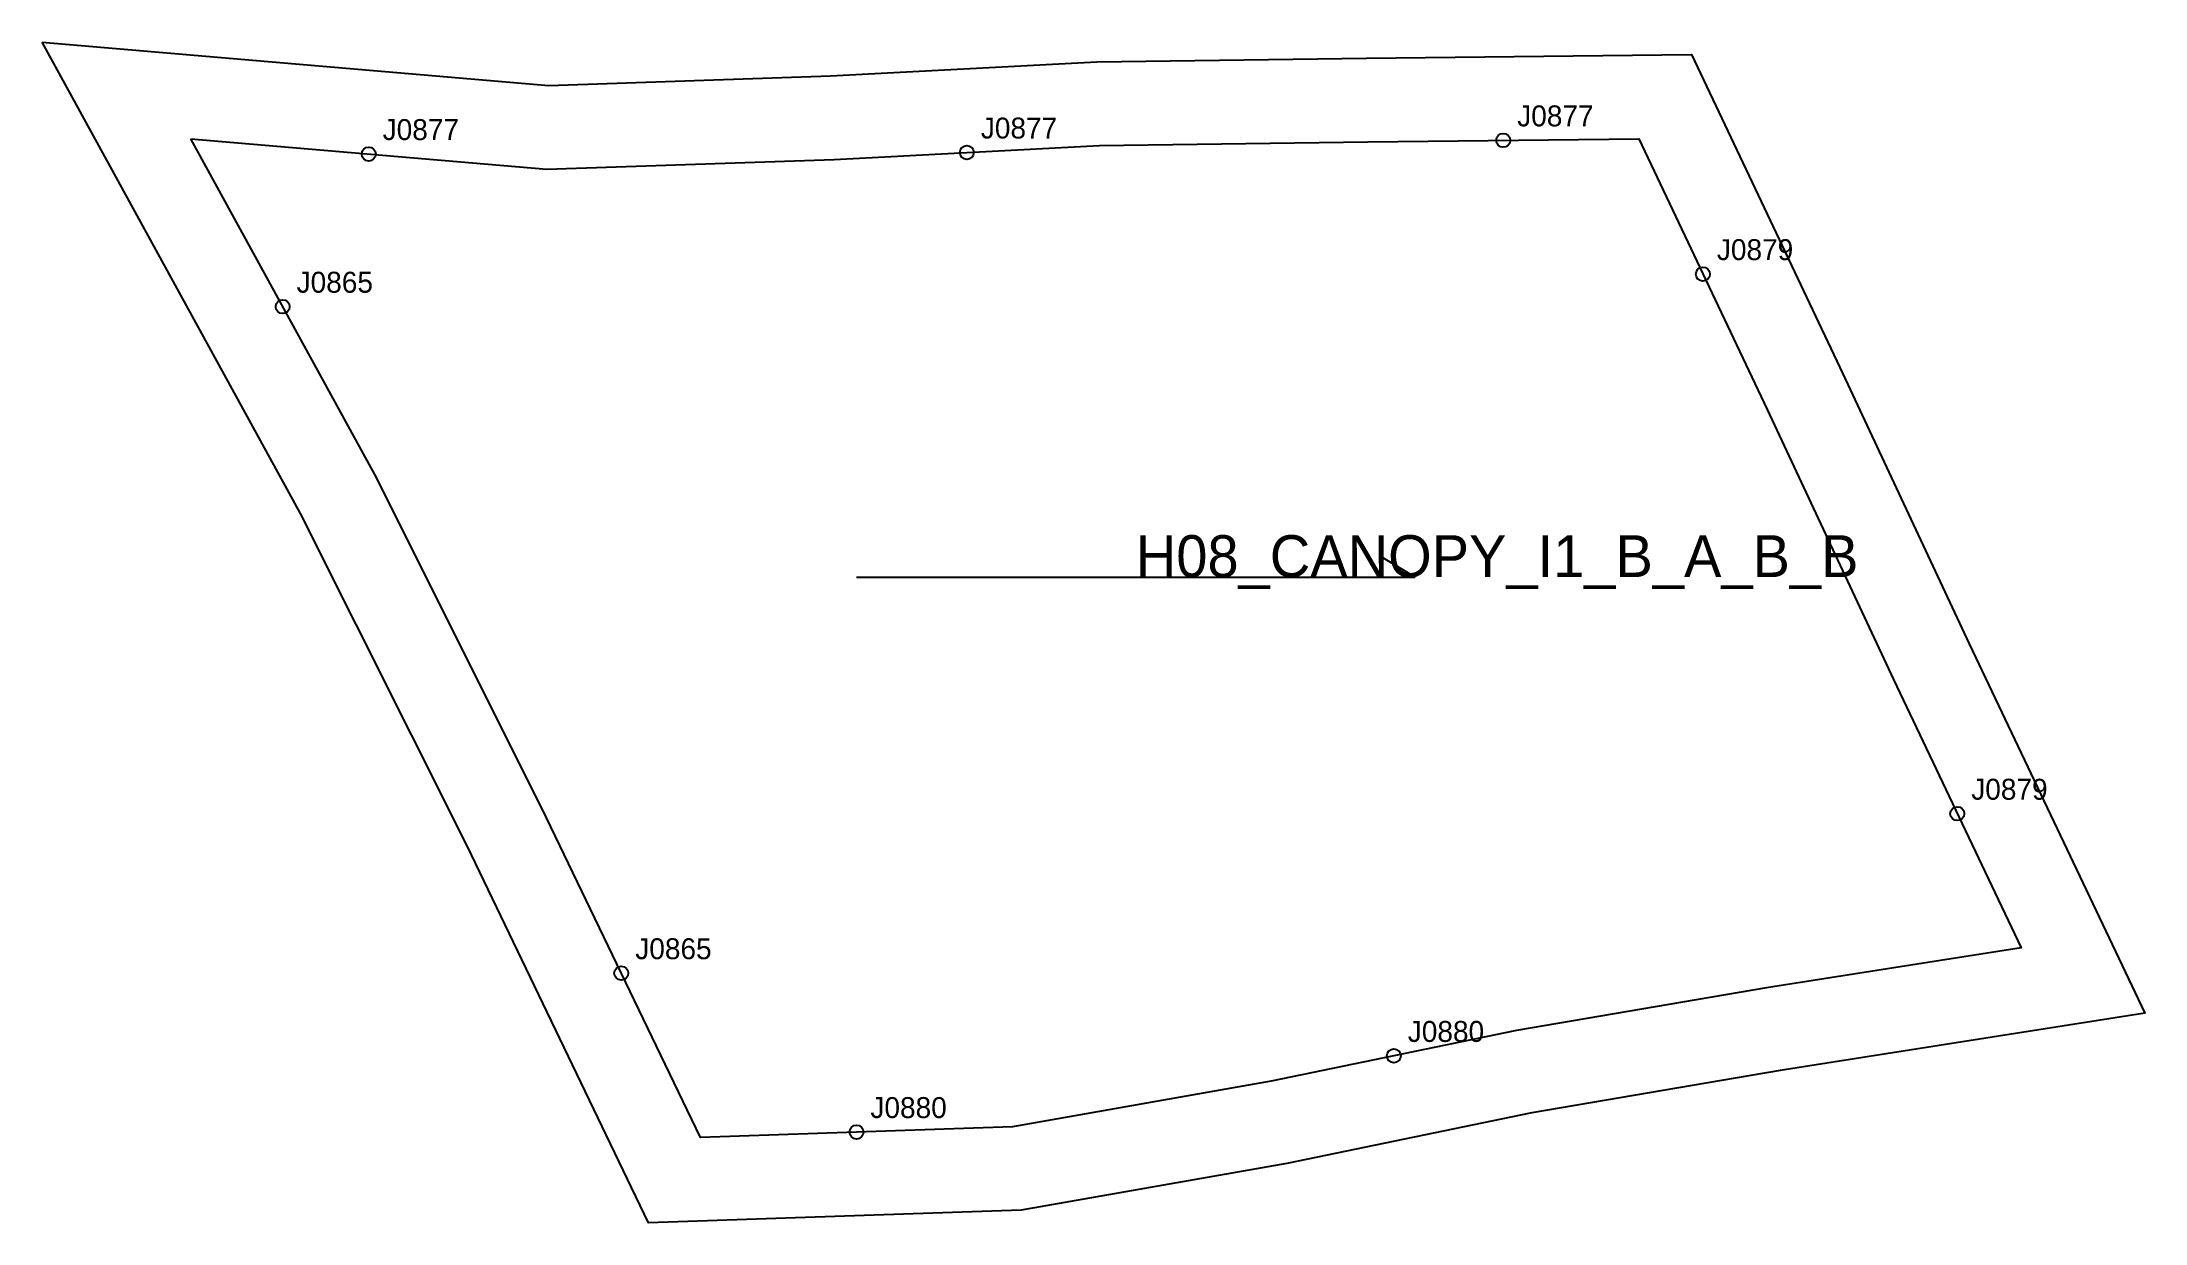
# Model space of a CAD drawing. Header units: millimetres. Extents: x -21 to 280, y -155 to 14.
import ezdxf

# ---------------------------------------------------------------- set-up
doc = ezdxf.new("R2010")
doc.units = ezdxf.units.MM
for name, color, linetype in [('CUT', 1, 'Continuous'), ('GRAIN', 3, 'Continuous'), ('LABEL', 7, 'Continuous'), ('NOTCH', 2, 'Continuous'), ('SEW', 5, 'Continuous')]:
    doc.layers.add(name, color=color, linetype=linetype)

msp = doc.modelspace()

# ---------------------------------------------------------------- linework, layer by layer
at = {"layer": 'CUT'}
msp.add_lwpolyline([(-21.28, 13.87), (51.29, 7.65), (91.62, 9.04), (129.75, 11.03), (168.38, 11.56), (214.9, 12.09), (236.57, -33.66), (254.67, -72.36), (279.82, -125.27), (227.58, -133.48), (192.05, -139.57), (156.96, -146.8), (118.93, -153.5), (65.57, -155.33), (39.57, -101.3), (15.72, -53.67), (-21.28, 13.87)], close=True, dxfattribs=at)
at = {"layer": 'GRAIN'}
for p, q in [((175.33, -62.79), (170.33, -59.79)), ((95.33, -62.79), (175.33, -62.79))]:
    msp.add_line(p, q, dxfattribs=at)
at = {"layer": 'NOTCH'}
for centre in [(187.94, -0.22), (25.49, -2.18), (111.14, -1.96), (216.53, -19.38), (13.17, -24.05), (252.95, -96.69), (61.66, -119.54), (172.27, -131.39), (95.33, -142.3)]:
    msp.add_circle(centre, 1, dxfattribs=at)
at = {"layer": 'SEW'}
msp.add_lwpolyline([(0, 0), (50.98, -4.37), (92.14, -2.95), (130.15, -0.97), (168.53, -0.44), (207.35, 0), (225.71, -38.77), (243.82, -77.48), (262.08, -115.91), (225.64, -121.64), (189.83, -127.77), (154.7, -135.01), (117.67, -141.54), (72.98, -143.07), (50.34, -96.01), (26.35, -48.1)], close=True, dxfattribs=at)

# ---------------------------------------------------------------- texts
at = {"layer": 'LABEL'}
for s, height, p in [('J0877', 3, (113.14, 0.04)), ('J0877', 3, (189.94, 1.78)), ('J0877', 3, (27.49, -0.18)), ('J0879', 3, (218.53, -17.38)), ('J0865', 3, (15.17, -22.05)), ('H08_CANOPY_I1_B_A_B_B', 6, (135.33, -62.79)), ('J0879', 3, (254.95, -94.69)), ('J0865', 3, (63.66, -117.54)), ('J0880', 3, (174.27, -129.39)), ('J0880', 3, (97.33, -140.3))]:
    msp.add_text(s, height=height, dxfattribs=at).set_placement(p)

doc.saveas('drawing.dxf')
